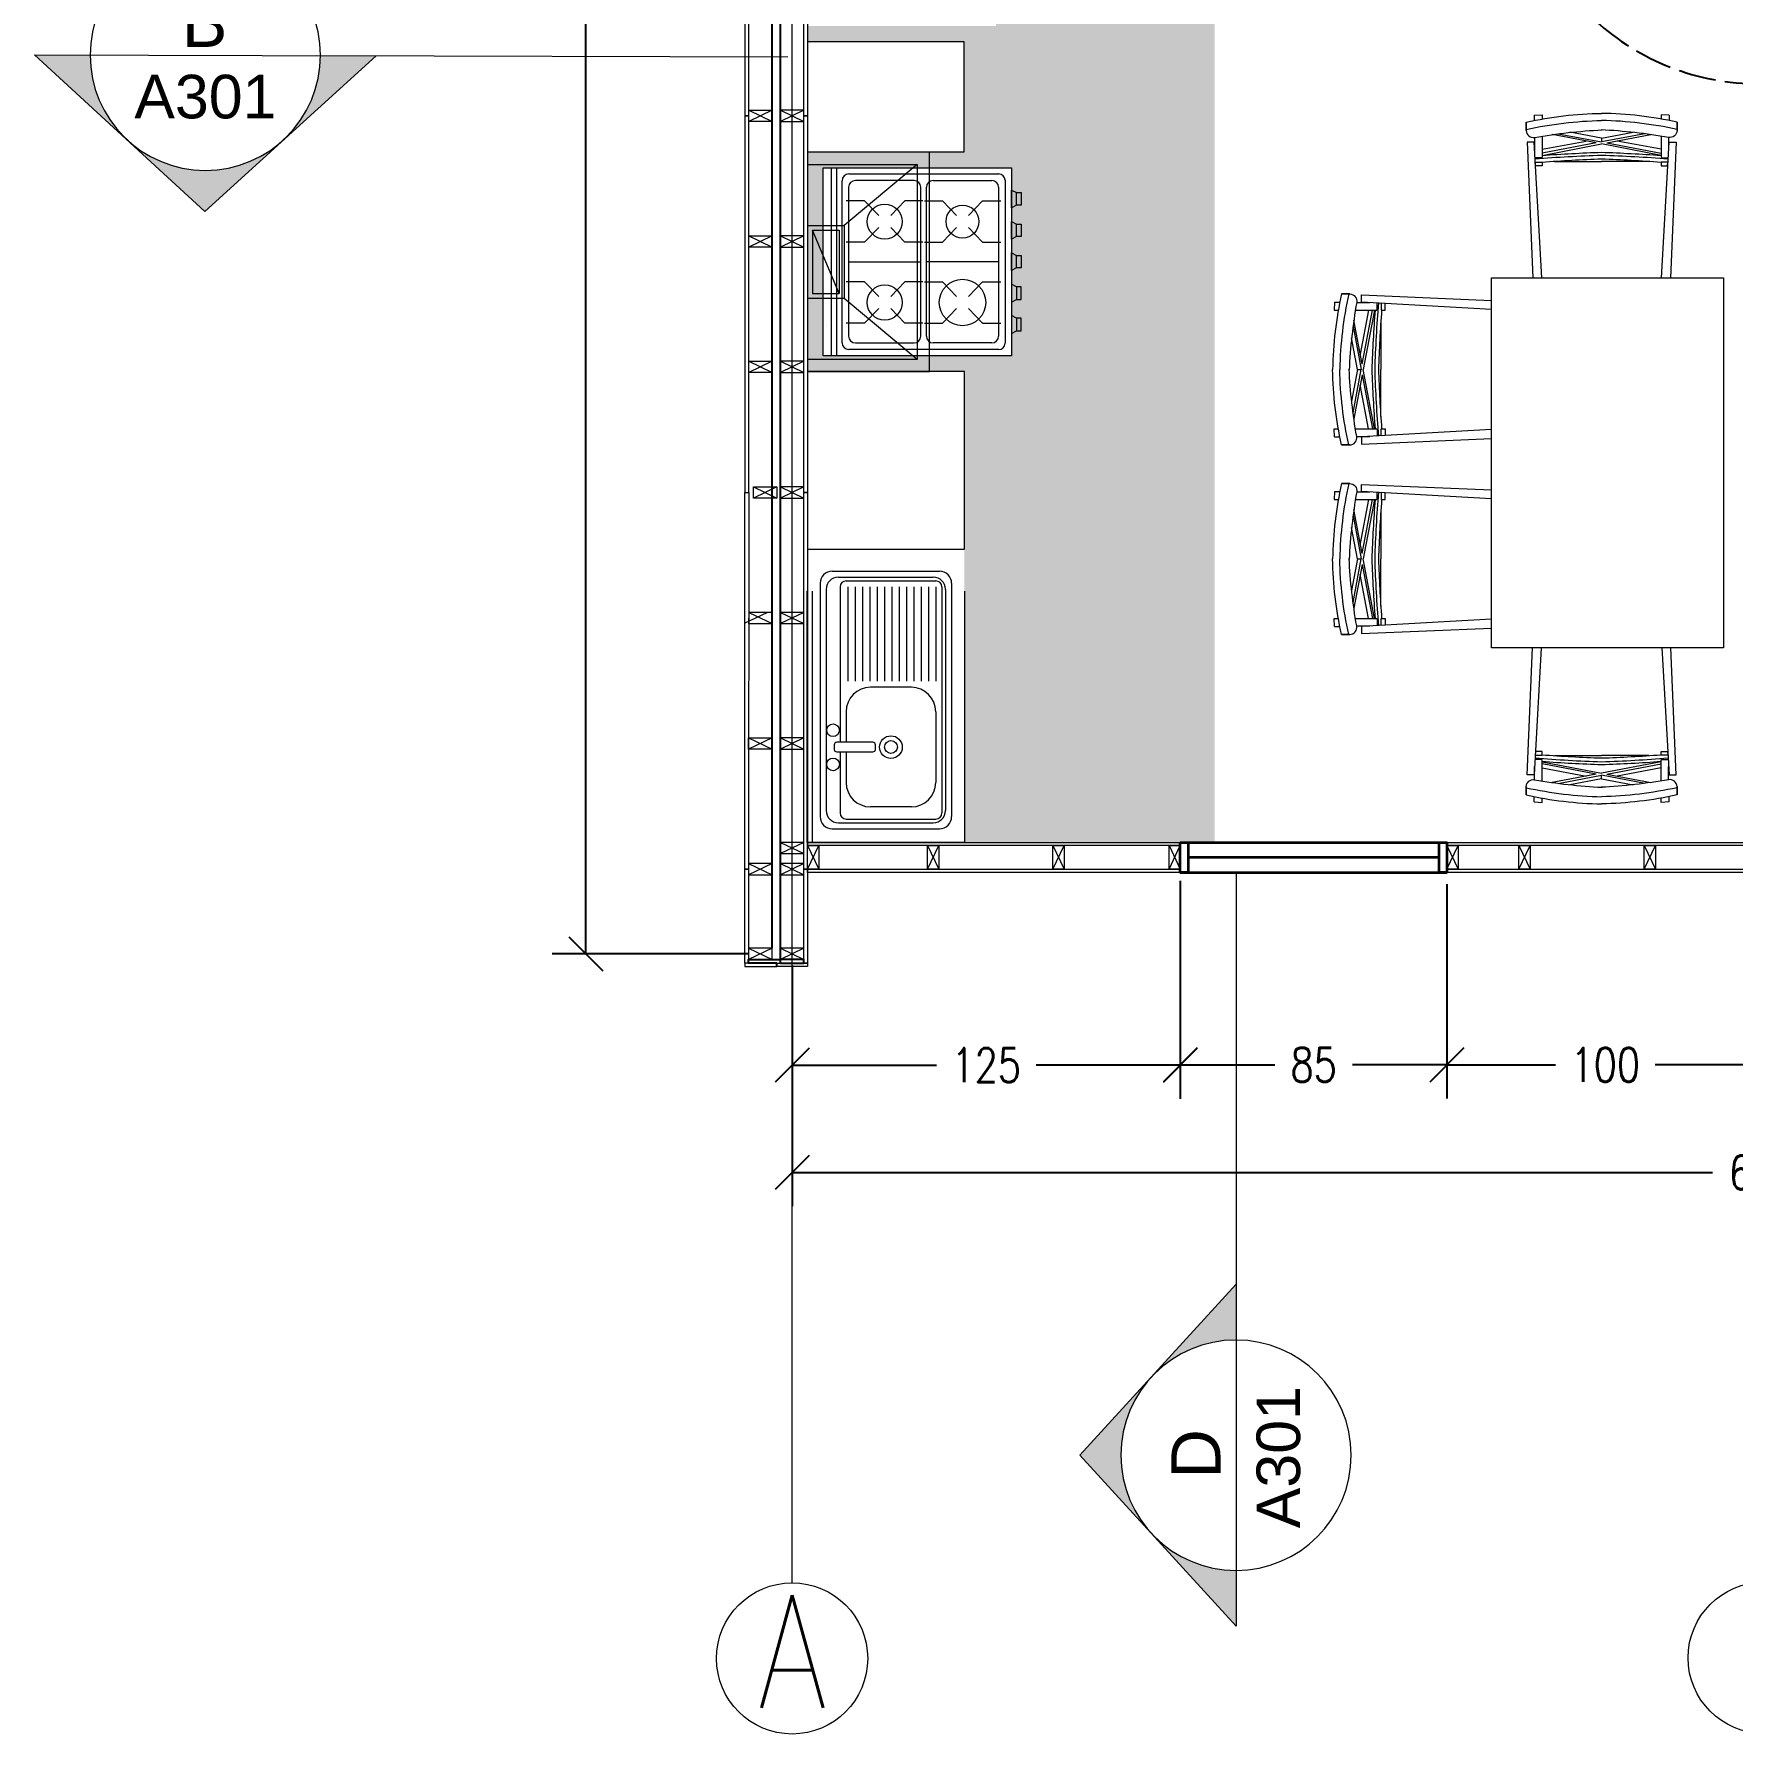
# Model space of a CAD drawing. Header units: millimetres. Extents: x 985 to 3302, y 1117 to 2352.
# Drawn here: x 985 to 1527, y 1120 to 1663 of the extents above; entities that cross this region are included whole.
import ezdxf

# ---------------------------------------------------------------- set-up
doc = ezdxf.new("R2010")
doc.units = ezdxf.units.MM
doc.linetypes.add('0', pattern=[0])
doc.linetypes.add('ACAD_ISO02W100', pattern=[15, 12, -3])
for name, color, linetype, lineweight in [('A-ANNO-DIMS', 3, 'Continuous', 18), ('A-ANNO-SYMB', 3, 'Continuous', 18), ('A-DETL-MCUT', 4, 'Continuous', 25), ('A-DOOR-FULL', 4, 'Continuous', 25), ('A-ELEV-MBE1', 7, 'Continuous', 35), ('A-ELEV-MBE2', 4, 'Continuous', 25), ('A-FLOR-PATT', 8, 'Continuous', 18), ('A-FURN', 8, 'Continuous', 18), ('A-WALL-STUD', 3, 'Continuous', 18)]:
    doc.layers.add(name, color=color, linetype=linetype, lineweight=lineweight)
doc.layers.add('arredi_cucina', color=252, linetype='Continuous')
doc.styles.add('E-ROMANS', font='romans.shx', dxfattribs={"width": 0.8})
doc.styles.get("Standard").update_dxf_attribs({"font": 'Arial.ttf'})
doc.dimstyles.new('QUOTE', dxfattribs={"dimtxt": 0.18, "dimasz": 0.18, "dimexe": 0.18, "dimexo": 0.0625, "dimgap": 0.09, "dimtad": 0, "dimdec": 4, "dimzin": 0, "dimdsep": 46, "dimtxsty": 'E-ROMANS', "dimblk": 'OBLIQUE', "dimblk1": 'OBLIQUE', "dimblk2": 'OBLIQUE', "dimcen": 0.09, "dimadec": 0, "dimazin": 0, "dimtfac": 1, "dimtdec": 4, "dimtofl": 0, "dimtmove": 0, "dimatfit": 3, "dimldrblk": 'OBLIQUE', "dimfxl": 1, "dimtolj": 1, "dimtzin": 0, "dimarcsym": 0})

# ---------------------------------------------------------------- blocks, each defined once
blk = doc.blocks.new('Sezioni')
h = blk.add_hatch(color=256)
h.dxf.hatch_style = 1
h.paths.add_polyline_path([(52520.8, 47455.1), (52264, 47220.9), (52417.6, 47220.9, -0.210523)])
h.paths.add_polyline_path([(52735.1, 47651.7), (52520.8, 47455.1, -0.388338), (52949.4, 47455.1)])
h.paths.add_polyline_path([(52949.4, 47455.1, -0.210523), (53052.6, 47220.9), (53206.2, 47220.9)])
blk.add_lwpolyline([(52264, 47220.9), (53206.2, 47220.9), (52735.1, 47651.7)], close=True)
blk.add_circle((52735.1, 47220.9), 317.5)
blk = doc.blocks.new('_Oblique')
at = {"color": 0, "linetype": 'ByBlock', "lineweight": -2}
blk.add_line((-0.5, -0.5), (0.5, 0.5), dxfattribs=at)
blk = doc.blocks.new('*D135')
at = {"layer": 'A-ANNO-DIMS', "color": 0, "lineweight": -2, "transparency": 16777216}
for p, q in [((1227.35, 1365.57), (1227.35, 1288.77)), ((1847.35, 1363.76), (1847.35, 1288.77)), ((1227.35, 1299.57), (1521.04, 1299.57)), ((1847.35, 1299.57), (1553.65, 1299.57))]:
    blk.add_line(p, q, dxfattribs=at)
at = {"layer": 'A-ANNO-DIMS', "color": 0, "lineweight": -2, "transparency": 16777216, "xscale": 10.8, "yscale": 10.8, "zscale": 10.8, "rotation": 180}
blk.add_blockref('_Oblique', (1227.35, 1299.57), dxfattribs=at)
at = {"layer": 'A-ANNO-DIMS', "color": 0, "lineweight": -2, "transparency": 16777216, "xscale": 10.8, "yscale": 10.8, "zscale": 10.8}
blk.add_blockref('_Oblique', (1847.35, 1299.57), dxfattribs=at)
at = {"layer": 'A-ANNO-DIMS', "color": 0, "transparency": 16777216, "insert": (1537.35, 1299.57), "char_height": 10.8, "attachment_point": 5, "style": 'E-ROMANS'}
blk.add_mtext('\\A1;620', dxfattribs=at)
blk = doc.blocks.new('*D136')
at = {"layer": 'A-ANNO-DIMS', "color": 0, "lineweight": -2, "transparency": 16777216}
for p, q in [((1351.22, 1391.49), (1351.22, 1323.01)), ((1227.35, 1365.57), (1227.35, 1323.01)), ((1227.35, 1333.81), (1273.39, 1333.81)), ((1351.22, 1333.81), (1305.17, 1333.81))]:
    blk.add_line(p, q, dxfattribs=at)
at = {"layer": 'A-ANNO-DIMS', "color": 0, "lineweight": -2, "transparency": 16777216, "xscale": 10.8, "yscale": 10.8, "zscale": 10.8, "rotation": 180}
blk.add_blockref('_Oblique', (1227.35, 1333.81), dxfattribs=at)
at = {"layer": 'A-ANNO-DIMS', "color": 0, "lineweight": -2, "transparency": 16777216, "xscale": 10.8, "yscale": 10.8, "zscale": 10.8}
blk.add_blockref('_Oblique', (1351.22, 1333.81), dxfattribs=at)
at = {"layer": 'A-ANNO-DIMS', "color": 0, "transparency": 16777216, "insert": (1289.28, 1333.81), "char_height": 10.8, "attachment_point": 5, "style": 'E-ROMANS'}
blk.add_mtext('\\A1;125', dxfattribs=at)
blk = doc.blocks.new('*D137')
at = {"layer": 'A-ANNO-DIMS', "color": 0, "lineweight": -2, "transparency": 16777216}
for p, q in [((1351.22, 1392.59), (1351.22, 1323.1)), ((1436.3, 1391.49), (1436.3, 1323.1)), ((1351.22, 1333.9), (1381.36, 1333.9)), ((1436.3, 1333.9), (1406.15, 1333.9))]:
    blk.add_line(p, q, dxfattribs=at)
at = {"layer": 'A-ANNO-DIMS', "color": 0, "lineweight": -2, "transparency": 16777216, "xscale": 10.8, "yscale": 10.8, "zscale": 10.8, "rotation": 180}
blk.add_blockref('_Oblique', (1351.22, 1333.9), dxfattribs=at)
at = {"layer": 'A-ANNO-DIMS', "color": 0, "lineweight": -2, "transparency": 16777216, "xscale": 10.8, "yscale": 10.8, "zscale": 10.8}
blk.add_blockref('_Oblique', (1436.3, 1333.9), dxfattribs=at)
at = {"layer": 'A-ANNO-DIMS', "color": 0, "transparency": 16777216, "insert": (1393.76, 1333.9), "char_height": 10.8, "attachment_point": 5, "style": 'E-ROMANS'}
blk.add_mtext('\\A1;85', dxfattribs=at)
blk = doc.blocks.new('*D138')
at = {"layer": 'A-ANNO-DIMS', "color": 0, "lineweight": -2, "transparency": 16777216}
for p, q in [((1537.35, 1394.39), (1537.35, 1323.1)), ((1436.3, 1391.49), (1436.3, 1323.1)), ((1436.3, 1333.9), (1470.93, 1333.9)), ((1537.35, 1333.9), (1502.71, 1333.9))]:
    blk.add_line(p, q, dxfattribs=at)
at = {"layer": 'A-ANNO-DIMS', "color": 0, "lineweight": -2, "transparency": 16777216, "xscale": 10.8, "yscale": 10.8, "zscale": 10.8, "rotation": 180}
blk.add_blockref('_Oblique', (1436.3, 1333.9), dxfattribs=at)
at = {"layer": 'A-ANNO-DIMS', "color": 0, "lineweight": -2, "transparency": 16777216, "xscale": 10.8, "yscale": 10.8, "zscale": 10.8}
blk.add_blockref('_Oblique', (1537.35, 1333.9), dxfattribs=at)
at = {"layer": 'A-ANNO-DIMS', "color": 0, "transparency": 16777216, "insert": (1486.82, 1333.9), "char_height": 10.8, "attachment_point": 5, "style": 'E-ROMANS'}
blk.add_mtext('\\A1;100', dxfattribs=at)
blk = doc.blocks.new('*D144')
at = {"layer": 'A-ANNO-DIMS', "color": 0, "lineweight": -2, "transparency": 16777216}
for p, q in [((1213.51, 2115.24), (1150.75, 2115.24)), ((1161.55, 2115.24), (1161.55, 1758.79)), ((1161.55, 1369.32), (1161.55, 1725.77)), ((1213.48, 1369.32), (1150.75, 1369.32))]:
    blk.add_line(p, q, dxfattribs=at)
at = {"layer": 'A-ANNO-DIMS', "color": 0, "lineweight": -2, "transparency": 16777216, "xscale": 10.8, "yscale": 10.8, "zscale": 10.8}
for p, rotation in [((1161.55, 2115.24), 90), ((1161.55, 1369.32), 270)]:
    blk.add_blockref('_Oblique', p, dxfattribs=dict(at, rotation=rotation))
at = {"layer": 'A-ANNO-DIMS', "color": 0, "transparency": 16777216, "insert": (1161.55, 1742.28), "char_height": 10.8, "attachment_point": 5, "rotation": 90, "style": 'E-ROMANS'}
blk.add_mtext('\\A1;745', dxfattribs=at)

msp = doc.modelspace()

# ---------------------------------------------------------------- hatches: boundary and pattern name
at = {"layer": 'A-FLOR-PATT'}
h = msp.add_hatch(dxfattribs=at)
h.set_pattern_fill('DOTS', color=0, scale=2.001937, style=0)
h.set_pattern_definition([(0, (-44566.756, -932.0645), (1.58903716, 3.17807433), [0, -3.17807433])])
h.paths.add_polyline_path([(1362.1263, 1786.01835), (1232.30098, 1786.01823), (1232.30105, 1735.97005), (1292.41281, 1735.97005), (1292.41281, 1730.26262), (1232.30099, 1730.26261), (1232.30099, 1484.92804), (1282.3494, 1484.92735), (1282.3494, 1404.85058), (1362.1263, 1404.85058)])
h.paths.add_polyline_path([(1237.30583, 1560.00066), (1297.36393, 1560.00066), (1297.36393, 1620.05876), (1237.30583, 1620.05876)], flags=16)
h.paths.add_polyline_path([(1282.29398, 1660.19469), (1232.30099, 1660.19469), (1232.30099, 1625.06468), (1282.29398, 1625.06468)], flags=16)
h.paths.add_polyline_path([(1292.35909, 1725.25763), (1232.301, 1725.25763), (1232.301, 1665.19953), (1292.35909, 1665.19953)], flags=16)
h.paths.add_polyline_path([(1282.34829, 1554.99582), (1232.30104, 1554.99582), (1232.30104, 1484.92804), (1282.34829, 1484.92804)], flags=16)

# ---------------------------------------------------------------- linework, layer by layer
at = {"layer": 'A-ANNO-SYMB'}
for p, q in [((1227.34612, 1168.67105), (1227.34612, 2303.21155)), ((1075.52384, 1655.84393), (1225.96462, 1655.41395)), ((1369.00037, 1395.24085), (1369.00037, 1244.79946))]:
    msp.add_line(p, q, dxfattribs=at)
at = {"layer": 'A-ANNO-SYMB', "color": 7}
for points in [[(1232.30101, 1671.60877), (1232.30099, 1636.57428), (1231.09983, 1636.57428), (1231.09988, 1759.19305)], [(1232.30119, 1396.34235), (1232.30119, 1396.34189), (1231.09962, 1396.34189), (1231.09983, 1516.45808), (1232.30099, 1516.45808), (1232.30118, 1403.84961)], [(1222.49152, 1366.31325), (1212.27941, 1366.31336), (1212.2794, 1365.2123), (1222.4915, 1365.21218)], [(1222.4915, 1366.31325), (1232.30098, 1366.31325), (1232.30098, 1365.21218), (1222.4915, 1365.21218)]]:
    msp.add_lwpolyline(points, dxfattribs=at)
for points in [[(1213.4882, 1636.57543), (1213.49162, 1756.69162), (1212.29046, 1756.69166), (1212.28704, 1636.57546)], [(1213.48471, 1516.45923), (1213.4882, 1636.57543), (1212.28704, 1636.57546), (1212.28355, 1516.45927)], [(1231.09983, 1516.45808), (1231.09983, 1636.57428), (1232.30099, 1636.57428), (1232.30099, 1516.45808)], [(1212.28007, 1396.34307), (1212.28376, 1516.45927), (1213.48492, 1516.45923), (1213.48164, 1396.34304)], [(1232.30053, 1404.85058), (1351.21604, 1404.85058), (1351.21604, 1403.84961), (1232.30053, 1403.84961)], [(1436.29834, 1404.85012), (1533.59199, 1404.85058), (1533.59199, 1403.84961), (1436.29834, 1403.84915)], [(1212.27941, 1366.31336), (1212.28007, 1396.34203), (1213.48164, 1396.34203), (1213.48056, 1366.31335)], [(1231.09984, 1366.31322), (1231.09962, 1396.34189), (1232.30119, 1396.34192), (1232.30098, 1366.31325)], [(1351.21644, 1396.34192), (1351.21644, 1395.24085), (1232.30093, 1395.24085), (1232.30093, 1396.34192)], [(1542.10022, 1396.34192), (1542.10022, 1395.24085), (1436.29834, 1395.24085), (1436.29834, 1396.34192)]]:
    msp.add_lwpolyline(points, close=True, dxfattribs=at)
at = {"layer": 'A-ANNO-SYMB'}
for centre in [(1227.34612, 1144.55682), (1537.34562, 1144.74112)]:
    msp.add_circle(centre, 24.11422, dxfattribs=at)
at = {"layer": 'A-DETL-MCUT'}
for p, q in [((1232.29988, 1404.85058), (1232.30099, 1484.92804)), ((1222.4915, 1367.51499), (1223.59258, 1367.51438)), ((1222.4915, 1365.21218), (1222.4915, 1366.31325))]:
    msp.add_line(p, q, dxfattribs=at)
for points in [[(1222.49151, 1366.31371), (1213.48049, 1366.31428), (1213.4806, 1367.51525), (1222.49154, 1367.51499)], [(1223.59257, 1366.31325), (1231.09983, 1366.31322), (1231.09975, 1367.51438), (1223.59258, 1367.51438)]]:
    msp.add_lwpolyline(points, dxfattribs=at)
at = {"layer": 'A-DOOR-FULL', "linetype": 'ACAD_ISO02W100'}
msp.add_arc((1535.83866, 1724.39141), 77.60452, 184.404655, 268.7103601, dxfattribs=at)
at = {"layer": 'A-ELEV-MBE1', "color": 0}
for p, q in [((1351.21604, 1404.85058), (1436.29834, 1404.85058)), ((1351.21644, 1395.24085), (1436.29834, 1395.24085))]:
    msp.add_line(p, q, dxfattribs=at)
at = {"layer": 'A-ELEV-MBE1', "color": 0, "linetype": 'Continuous'}
msp.add_line((1353.71866, 1400.09552), (1433.74513, 1400.09542), dxfattribs=at)
at = {"layer": 'A-ELEV-MBE1', "color": 0}
for points in [[(1351.21604, 1404.85058), (1353.71846, 1404.85058), (1353.71886, 1395.24085), (1351.21644, 1395.24085)], [(1433.79552, 1404.85058), (1436.29794, 1404.85058), (1436.29834, 1395.24085), (1433.79592, 1395.24085)]]:
    msp.add_lwpolyline(points, close=True, dxfattribs=at)
at = {"layer": 'A-ELEV-MBE2'}
for p, q in [((1220.98841, 1371.1188), (1221.00959, 2113.43772)), ((1223.59257, 1366.31325), (1223.59257, 1758.49213))]:
    msp.add_line(p, q, dxfattribs=at)
at = {"layer": 'A-FURN'}
for p, q in [((1461.55353, 1634.52416), (1461.55353, 1631.91008)), ((1464.10944, 1636.77937), (1466.66991, 1636.93428)), ((1464.10944, 1636.77937), (1464.10944, 1635.07885)), ((1466.66991, 1636.93428), (1466.66991, 1635.57318)), ((1507.15447, 1636.77937), (1504.594, 1636.93428)), ((1504.594, 1636.93428), (1504.594, 1635.57318)), ((1507.15447, 1636.77937), (1507.15447, 1635.07885)), ((1509.71038, 1634.52416), (1509.71038, 1631.91008)), ((1464.25979, 1629.69936), (1464.25979, 1625.54421)), ((1466.66991, 1630.1077), (1466.66991, 1623.26893)), ((1466.66991, 1625.93611), (1480.71136, 1628.55718)), ((1483.92217, 1627.94142), (1466.66991, 1624.68055)), ((1466.66991, 1623.97703), (1485.63196, 1627.61352)), ((1483.92217, 1627.94142), (1469.89734, 1630.63106)), ((1471.78333, 1630.88213), (1485.63196, 1628.26459)), ((1485.63196, 1629.47569), (1475.54954, 1631.35774)), ((1485.63196, 1629.47569), (1495.71437, 1631.35774)), ((1499.48059, 1630.88213), (1485.63196, 1628.26459)), ((1485.63196, 1629.47569), (1485.63196, 1628.26459)), ((1504.594, 1623.97703), (1485.63196, 1627.61352)), ((1487.34175, 1627.94142), (1501.36658, 1630.63106)), ((1487.34175, 1627.94142), (1504.594, 1624.68055)), ((1504.594, 1625.93611), (1490.55256, 1628.55718)), ((1504.594, 1630.1077), (1504.594, 1623.26893)), ((1507.00412, 1629.69936), (1507.00412, 1625.54421)), ((1466.66991, 1623.22529), (1464.39166, 1623.21852)), ((1464.46825, 1621.86761), (1466.66991, 1621.86761)), ((1464.56049, 1620.66483), (1464.46825, 1621.86761)), ((1466.66991, 1621.74106), (1466.66991, 1620.66483)), ((1470.58351, 1622.01796), (1485.63196, 1622.01796)), ((1500.6804, 1622.01796), (1485.63196, 1622.01796)), ((1504.594, 1623.22529), (1506.87226, 1623.21852)), ((1506.79566, 1621.86761), (1504.594, 1621.86761)), ((1504.594, 1621.74106), (1504.594, 1620.66483)), ((1506.70343, 1620.66483), (1506.79566, 1621.86761)), ((1237.30583, 1560.05876), (1237.30583, 1620.05876)), ((1237.30583, 1620.05876), (1297.30583, 1620.05876)), ((1239.92061, 1560.05876), (1239.92061, 1620.05876)), ((1241.60391, 1560.05876), (1241.60391, 1620.05876)), ((1245.4725, 1618.05876), (1293.30583, 1618.05876)), ((1266.25212, 1615.97284), (1247.55734, 1615.97284)), ((1272.35954, 1615.97284), (1291.05431, 1615.97284)), ((1295.30583, 1616.05876), (1295.30583, 1564.05876)), ((1297.30583, 1620.05876), (1297.30583, 1560.05876)), ((1466.66991, 1620.66483), (1464.56049, 1620.66483)), ((1504.594, 1620.66483), (1506.70343, 1620.66483)), ((1243.30583, 1564.22543), (1243.30583, 1615.8921)), ((1245.39068, 1613.80618), (1245.39068, 1566.32359)), ((1268.41878, 1566.32359), (1268.41878, 1613.80618)), ((1270.19288, 1566.32359), (1270.19288, 1613.80618)), ((1293.22098, 1613.80618), (1293.22098, 1566.32359)), ((1297.30583, 1612.92239), (1298.95293, 1612.09103)), ((1297.30583, 1607.25968), (1297.30583, 1612.92239)), ((1298.95293, 1608.09103), (1298.95293, 1612.09103)), ((1298.95293, 1612.09103), (1300.41182, 1612.09103)), ((1300.41182, 1612.09103), (1300.41182, 1608.09103)), ((1250.47706, 1609.45667), (1244.64609, 1609.45667)), ((1255.01366, 1604.80555), (1250.47706, 1609.45667)), ((1263.3324, 1609.45667), (1258.79579, 1604.80555)), ((1269.01445, 1609.45667), (1263.3324, 1609.45667)), ((1269.59721, 1609.45667), (1275.27926, 1609.45667)), ((1275.27926, 1609.45667), (1279.81586, 1604.80555)), ((1283.59799, 1604.80555), (1288.1346, 1609.45667)), ((1288.1346, 1609.45667), (1293.96557, 1609.45667)), ((1298.95293, 1608.09103), (1297.30583, 1607.25968)), ((1300.41182, 1608.09103), (1298.95293, 1608.09103)), ((1255.01366, 1600.92795), (1250.47706, 1596.27683)), ((1263.3324, 1596.27683), (1258.79579, 1600.92795)), ((1275.27926, 1596.27683), (1279.81586, 1600.92795)), ((1283.59799, 1600.92795), (1288.1346, 1596.27683)), ((1297.30583, 1602.90625), (1298.95293, 1602.0749)), ((1297.30583, 1597.24354), (1297.30583, 1602.90625)), ((1298.95293, 1598.0749), (1298.95293, 1602.0749)), ((1298.95293, 1602.0749), (1300.41182, 1602.0749)), ((1300.41182, 1602.0749), (1300.41182, 1598.0749)), ((1250.47706, 1596.27683), (1244.64609, 1596.27683)), ((1269.01445, 1596.27683), (1263.3324, 1596.27683)), ((1269.59721, 1596.27683), (1275.27926, 1596.27683)), ((1288.1346, 1596.27683), (1293.96557, 1596.27683)), ((1298.95293, 1598.0749), (1297.30583, 1597.24354)), ((1300.41182, 1598.0749), (1298.95293, 1598.0749)), ((1245.39068, 1590.06488), (1268.41878, 1590.06488)), ((1293.22098, 1590.06488), (1270.19288, 1590.06488)), ((1297.30583, 1592.89012), (1298.95293, 1592.05876)), ((1297.30583, 1587.22741), (1297.30583, 1592.89012)), ((1298.95293, 1588.05876), (1298.95293, 1592.05876)), ((1298.95293, 1592.05876), (1300.41182, 1592.05876)), ((1300.41182, 1592.05876), (1300.41182, 1588.05876)), ((1250.47706, 1583.64337), (1244.64609, 1583.64337)), ((1255.01366, 1578.99225), (1250.47706, 1583.64337)), ((1263.3324, 1583.64337), (1258.79579, 1578.99225)), ((1269.01445, 1583.64337), (1263.3324, 1583.64337)), ((1269.59721, 1583.64337), (1275.27926, 1583.64337)), ((1275.27926, 1583.64337), (1279.81586, 1578.99225)), ((1283.59799, 1578.99225), (1288.1346, 1583.64337)), ((1288.1346, 1583.64337), (1293.96557, 1583.64337)), ((1298.95293, 1588.05876), (1297.30583, 1587.22741)), ((1300.41182, 1588.05876), (1298.95293, 1588.05876)), ((1450.51138, 1466.88564), (1450.51138, 1584.88564)), ((1450.51138, 1584.88564), (1524.51138, 1584.88564)), ((1524.51138, 1584.88564), (1524.51138, 1466.88564)), ((1298.95293, 1582.04263), (1297.30583, 1582.87398)), ((1297.30583, 1582.87398), (1297.30583, 1577.21127)), ((1297.30583, 1577.21127), (1298.95293, 1578.04263)), ((1300.41182, 1582.04263), (1298.95293, 1582.04263)), ((1298.95293, 1582.04263), (1298.95293, 1578.04263)), ((1298.95293, 1578.04263), (1300.41182, 1578.04263)), ((1300.41182, 1578.04263), (1300.41182, 1582.04263)), ((1402.67615, 1579.76791), (1405.29023, 1579.76791)), ((1255.01366, 1575.11465), (1250.47706, 1570.46353)), ((1263.3324, 1570.46353), (1258.79579, 1575.11465)), ((1275.27926, 1570.46353), (1279.81586, 1575.11465)), ((1283.59799, 1575.11465), (1288.1346, 1570.46353)), ((1298.95293, 1572.02649), (1297.30583, 1572.85785)), ((1297.30583, 1572.85785), (1297.30583, 1567.19513)), ((1400.42094, 1577.21199), (1400.26603, 1574.65153)), ((1400.26603, 1574.65153), (1401.62713, 1574.65153)), ((1400.42094, 1577.21199), (1402.12146, 1577.21199)), ((1407.09261, 1574.65153), (1413.93138, 1574.65153)), ((1407.50095, 1577.06165), (1411.6561, 1577.06165)), ((1411.2642, 1574.65153), (1408.64313, 1560.61008)), ((1409.25889, 1557.39927), (1412.51976, 1574.65153)), ((1413.22328, 1574.65153), (1409.58679, 1555.68948)), ((1413.97502, 1574.65153), (1413.98179, 1576.92978)), ((1416.53549, 1576.76095), (1415.3327, 1576.85319)), ((1415.3327, 1576.85319), (1415.3327, 1574.65153)), ((1415.45925, 1574.65153), (1416.53549, 1574.65153)), ((1416.53549, 1574.65153), (1416.53549, 1576.76095)), ((1250.47706, 1570.46353), (1244.64609, 1570.46353)), ((1269.01445, 1570.46353), (1263.3324, 1570.46353)), ((1269.59721, 1570.46353), (1275.27926, 1570.46353)), ((1288.1346, 1570.46353), (1293.96557, 1570.46353)), ((1297.30583, 1567.19513), (1298.95293, 1568.02649)), ((1300.41182, 1572.02649), (1298.95293, 1572.02649)), ((1298.95293, 1572.02649), (1298.95293, 1568.02649)), ((1298.95293, 1568.02649), (1300.41182, 1568.02649)), ((1300.41182, 1568.02649), (1300.41182, 1572.02649)), ((1406.31818, 1569.53811), (1408.93572, 1555.68948)), ((1409.25889, 1557.39927), (1406.56925, 1571.4241)), ((1415.18236, 1570.73793), (1415.18236, 1555.68948)), ((1293.30583, 1562.05876), (1245.4725, 1562.05876)), ((1247.55734, 1564.15692), (1266.25212, 1564.15692)), ((1291.05431, 1564.15692), (1272.35954, 1564.15692)), ((1407.72462, 1555.68948), (1405.84257, 1565.7719)), ((1297.30583, 1560.05876), (1237.30583, 1560.05876)), ((1407.72462, 1555.68948), (1405.84257, 1545.60707)), ((1406.31818, 1541.84085), (1408.93572, 1555.68948)), ((1409.25889, 1553.97969), (1406.56925, 1539.95486)), ((1407.72462, 1555.68948), (1408.93572, 1555.68948)), ((1409.25889, 1553.97969), (1412.51976, 1536.72744)), ((1413.22328, 1536.72744), (1409.58679, 1555.68948)), ((1415.18236, 1540.64104), (1415.18236, 1555.68948)), ((1411.2642, 1536.72744), (1408.64313, 1550.76888)), ((1400.26603, 1536.72744), (1401.62713, 1536.72744)), ((1400.42094, 1534.16697), (1400.26603, 1536.72744)), ((1407.09261, 1536.72744), (1413.93138, 1536.72744)), ((1413.97502, 1536.72744), (1413.98179, 1534.44918)), ((1415.3327, 1534.52578), (1415.3327, 1536.72744)), ((1416.53549, 1534.61801), (1415.3327, 1534.52578)), ((1415.45925, 1536.72744), (1416.53549, 1536.72744)), ((1416.53549, 1536.72744), (1416.53549, 1534.61801)), ((1400.42094, 1534.16697), (1402.12146, 1534.16697)), ((1402.67615, 1531.61106), (1405.29023, 1531.61106)), ((1407.50095, 1534.31732), (1411.6561, 1534.31732)), ((1402.67615, 1519.31836), (1405.29023, 1519.31836)), ((1400.42094, 1516.76244), (1400.26603, 1514.20197)), ((1400.26603, 1514.20197), (1401.62713, 1514.20197)), ((1400.42094, 1516.76244), (1402.12146, 1516.76244)), ((1407.09261, 1514.20197), (1413.93138, 1514.20197)), ((1407.50095, 1516.6121), (1411.6561, 1516.6121)), ((1411.2642, 1514.20197), (1408.64313, 1500.16053)), ((1409.25889, 1496.94972), (1412.51976, 1514.20197)), ((1413.22328, 1514.20197), (1409.58679, 1495.23993)), ((1413.97502, 1514.20197), (1413.98179, 1516.48023)), ((1416.53549, 1516.3114), (1415.3327, 1516.40364)), ((1415.3327, 1516.40364), (1415.3327, 1514.20197)), ((1415.45925, 1514.20197), (1416.53549, 1514.20197)), ((1416.53549, 1514.20197), (1416.53549, 1516.3114)), ((1406.31818, 1509.08856), (1408.93572, 1495.23993)), ((1409.25889, 1496.94972), (1406.56925, 1510.97455)), ((1415.18236, 1510.28838), (1415.18236, 1495.23993)), ((1407.72462, 1495.23993), (1405.84257, 1505.32234)), ((1240.16672, 1491.37545), (1274.34325, 1491.37545)), ((1407.72462, 1495.23993), (1405.84257, 1485.15752)), ((1406.31818, 1481.3913), (1408.93572, 1495.23993)), ((1409.25889, 1493.53014), (1406.56925, 1479.50531)), ((1407.72462, 1495.23993), (1408.93572, 1495.23993)), ((1409.25889, 1493.53014), (1412.51976, 1476.27789)), ((1413.22328, 1476.27789), (1409.58679, 1495.23993)), ((1415.18236, 1480.19148), (1415.18236, 1495.23993)), ((1236.27417, 1487.48291), (1236.27417, 1413.05747)), ((1242.11299, 1489.42918), (1272.39698, 1489.42918)), ((1242.64379, 1486.31515), (1242.64379, 1436.76306)), ((1244.59006, 1488.26142), (1273.17549, 1488.26142)), ((1245.14917, 1486.31515), (1245.14917, 1456.26471)), ((1247.4847, 1486.31515), (1247.4847, 1456.26471)), ((1249.82023, 1486.31515), (1249.82023, 1456.26471)), ((1252.15575, 1486.31515), (1252.15575, 1456.26471)), ((1254.49128, 1486.31515), (1254.49128, 1456.26471)), ((1256.82681, 1486.31515), (1256.82681, 1456.26471)), ((1259.16233, 1486.31515), (1259.16233, 1456.26471)), ((1261.49786, 1486.31515), (1261.49786, 1456.26471)), ((1263.83339, 1486.31515), (1263.83339, 1456.26471)), ((1266.16891, 1486.31515), (1266.16891, 1456.26471)), ((1268.50444, 1486.31515), (1268.50444, 1456.26471)), ((1270.83997, 1486.31515), (1270.83997, 1456.26471)), ((1273.17549, 1486.31515), (1273.17549, 1456.26471)), ((1275.12176, 1486.31515), (1275.12176, 1414.22523)), ((1278.2358, 1487.48291), (1278.2358, 1413.05747)), ((1411.2642, 1476.27789), (1408.64313, 1490.31933)), ((1233.80133, 1404.85057), (1233.80234, 1484.92802)), ((1238.22045, 1485.53664), (1238.22045, 1415.00374)), ((1276.28953, 1485.53664), (1276.28953, 1415.00374)), ((1282.3494, 1484.92804), (1282.34829, 1404.85058)), ((1400.26603, 1476.27789), (1401.62713, 1476.27789)), ((1400.42094, 1473.71742), (1400.26603, 1476.27789)), ((1407.09261, 1476.27789), (1413.93138, 1476.27789)), ((1413.97502, 1476.27789), (1413.98179, 1473.99963)), ((1415.3327, 1474.07623), (1415.3327, 1476.27789)), ((1415.45925, 1476.27789), (1416.53549, 1476.27789)), ((1416.53549, 1476.27789), (1416.53549, 1474.16846)), ((1400.42094, 1473.71742), (1402.12146, 1473.71742)), ((1402.67615, 1471.1615), (1405.29023, 1471.1615)), ((1407.50095, 1473.86776), (1411.6561, 1473.86776)), ((1416.53549, 1474.16846), (1415.3327, 1474.07623)), ((1524.51138, 1466.88564), (1450.51138, 1466.88564)), ((1265.3904, 1454.31843), (1252.37515, 1454.31843)), ((1244.59006, 1446.53334), (1244.59006, 1436.76306)), ((1273.17549, 1446.53334), (1273.17549, 1423.95659)), ((1240.78535, 1435.98455), (1240.78535, 1434.50539)), ((1253.14756, 1436.76306), (1241.56386, 1436.76306)), ((1241.56386, 1433.72688), (1253.14756, 1433.72688)), ((1242.64379, 1433.72688), (1242.64379, 1414.22523)), ((1244.59006, 1433.72688), (1244.59006, 1423.95659)), ((1253.92607, 1434.50539), (1253.92607, 1435.98455)), ((1464.56049, 1433.87762), (1464.46825, 1432.67484)), ((1464.46825, 1432.67484), (1466.66991, 1432.67484)), ((1466.66991, 1433.87762), (1464.56049, 1433.87762)), ((1466.66991, 1432.80138), (1466.66991, 1433.87762)), ((1470.58351, 1432.52449), (1485.63196, 1432.52449)), ((1500.6804, 1432.52449), (1485.63196, 1432.52449)), ((1504.594, 1432.80138), (1504.594, 1433.87762)), ((1504.594, 1433.87762), (1506.70343, 1433.87762)), ((1506.79566, 1432.67484), (1504.594, 1432.67484)), ((1506.70343, 1433.87762), (1506.79566, 1432.67484)), ((1464.25979, 1424.84308), (1464.25979, 1428.99824)), ((1466.66991, 1431.31715), (1464.39166, 1431.32392)), ((1466.66991, 1424.43474), (1466.66991, 1431.27352)), ((1466.66991, 1430.56541), (1485.63196, 1426.92892)), ((1483.92217, 1426.60102), (1466.66991, 1429.86189)), ((1466.66991, 1428.60633), (1480.71136, 1425.98526)), ((1483.92217, 1426.60102), (1469.89734, 1423.91138)), ((1471.78333, 1423.66031), (1485.63196, 1426.27785)), ((1504.594, 1430.56541), (1485.63196, 1426.92892)), ((1485.63196, 1425.06675), (1485.63196, 1426.27785)), ((1499.48059, 1423.66031), (1485.63196, 1426.27785)), ((1487.34175, 1426.60102), (1504.594, 1429.86189)), ((1487.34175, 1426.60102), (1501.36658, 1423.91138)), ((1504.594, 1428.60633), (1490.55256, 1425.98526)), ((1504.594, 1431.31715), (1506.87226, 1431.32392)), ((1504.594, 1424.43474), (1504.594, 1431.27352)), ((1507.00412, 1424.84308), (1507.00412, 1428.99824)), ((1461.55353, 1420.01829), (1461.55353, 1422.63236)), ((1485.63196, 1425.06675), (1475.54954, 1423.1847)), ((1485.63196, 1425.06675), (1495.71437, 1423.1847)), ((1509.71038, 1420.01829), (1509.71038, 1422.63236)), ((1265.3904, 1416.1715), (1252.37515, 1416.1715)), ((1464.10944, 1417.76307), (1464.10944, 1419.46359)), ((1464.10944, 1417.76307), (1466.66991, 1417.60816)), ((1466.66991, 1417.60816), (1466.66991, 1418.96926)), ((1504.594, 1417.60816), (1504.594, 1418.96926)), ((1507.15447, 1417.76307), (1504.594, 1417.60816)), ((1507.15447, 1417.76307), (1507.15447, 1419.46359)), ((1242.11299, 1411.11119), (1272.39698, 1411.11119)), ((1244.59006, 1412.27896), (1273.17549, 1412.27896)), ((1282.34829, 1404.85058), (1232.29988, 1404.85058)), ((1240.16672, 1409.16492), (1274.34325, 1409.16492))]:
    msp.add_line(p, q, dxfattribs=at)
at = {"layer": 'A-FURN', "linetype": '0'}
for p, q in [((1232.30104, 1624.99582), (1232.30104, 1554.99582)), ((1271.19014, 1554.99582), (1271.19014, 1625.06468)), ((1232.30104, 1621.10768), (1267.30104, 1621.10768)), ((1267.30104, 1621.10768), (1243.96835, 1601.66313)), ((1267.30104, 1621.10768), (1267.30104, 1558.88493)), ((1232.30104, 1601.66313), (1243.96835, 1601.66313)), ((1242.41194, 1579.88493), (1233.85649, 1600.10768)), ((1233.85649, 1600.10768), (1233.85649, 1579.88493)), ((1233.85649, 1600.10768), (1242.41194, 1600.10768)), ((1242.41194, 1600.10768), (1242.41194, 1579.88493)), ((1243.96835, 1601.66313), (1243.96835, 1578.32948)), ((1243.96835, 1578.32948), (1232.30104, 1578.32948)), ((1233.85649, 1579.88493), (1242.41194, 1579.88493)), ((1267.30104, 1558.88493), (1243.96835, 1578.32948)), ((1267.30104, 1558.88493), (1232.30104, 1558.88493)), ((1232.30104, 1554.99582), (1271.19014, 1554.99582))]:
    msp.add_line(p, q, dxfattribs=at)
at = {"layer": 'A-FURN', "color": 0}
msp.add_lwpolyline([(1232.30099, 1660.19469), (1232.30099, 1625.06468), (1282.29398, 1625.06468), (1282.29398, 1660.19469)], close=True, dxfattribs=at)
at = {"layer": 'A-FURN'}
for points in [[(1282.29398, 1660.19469), (1232.30099, 1660.19469), (1232.30099, 1625.06468), (1282.29398, 1625.06468)], [(1232.30102, 1498.34829), (1282.3494, 1498.34759), (1282.34829, 1554.99582), (1232.30099, 1554.99582)]]:
    msp.add_lwpolyline(points, close=True, dxfattribs=at)
for points in [[(1461.55353, 1631.91008), (1461.55353, 1634.52416, -0.05352745), (1485.63196, 1637.38532, -0.082687327)], [(1461.55353, 1632.26438, -0.04766067), (1485.63196, 1635.12555)], [(1509.71038, 1631.91008), (1509.71038, 1634.52416, 0.05352745), (1485.63196, 1637.38532, 0.082687327)], [(1509.71038, 1632.26438, 0.04766067), (1485.63196, 1635.12555)], [(1461.55353, 1631.91008, 0.44802961), (1464.25979, 1629.69936, -0.031748852), (1485.7823, 1632.10948, 0.035024877)], [(1509.71038, 1631.91008, -0.44802961), (1507.00412, 1629.69936, 0.031748852), (1485.48161, 1632.10948, -0.035024877)], [(1405.29023, 1579.76791), (1402.67615, 1579.76791, 0.05352745), (1399.81499, 1555.68948, 0.082687327)], [(1404.93593, 1579.76791, 0.04766067), (1402.07476, 1555.68948)], [(1405.29023, 1579.76791, -0.44802961), (1407.50095, 1577.06165, 0.031748852), (1405.09083, 1555.53913, -0.035024877)], [(1405.29023, 1531.61106), (1402.67615, 1531.61106, -0.05352745), (1399.81499, 1555.68948, -0.082687327)], [(1404.93593, 1531.61106, -0.04766067), (1402.07476, 1555.68948)], [(1405.29023, 1531.61106, 0.44802961), (1407.50095, 1534.31732, -0.031748852), (1405.09083, 1555.83983, 0.035024877)], [(1405.29023, 1519.31836), (1402.67615, 1519.31836, 0.05352745), (1399.81499, 1495.23993, 0.082687327)], [(1404.93593, 1519.31836, 0.04766067), (1402.07476, 1495.23993)], [(1405.29023, 1519.31836, -0.44802961), (1407.50095, 1516.6121, 0.031748852), (1405.09083, 1495.08958, -0.035024877)], [(1405.29023, 1471.1615), (1402.67615, 1471.1615, -0.05352745), (1399.81499, 1495.23993, -0.082687327)], [(1404.93593, 1471.1615, -0.04766067), (1402.07476, 1495.23993)], [(1405.29023, 1471.1615, 0.44802961), (1407.50095, 1473.86776, -0.031748852), (1405.09083, 1495.39028, 0.035024877)], [(1461.55353, 1422.63236, -0.44802961), (1464.25979, 1424.84308, 0.031748852), (1485.7823, 1422.43296, -0.035024877)], [(1461.55353, 1422.63236), (1461.55353, 1420.01829, 0.05352745), (1485.63196, 1417.15712, 0.082687327)], [(1461.55353, 1422.27806, 0.04766067), (1485.63196, 1419.41689)], [(1509.71038, 1422.63236, 0.44802961), (1507.00412, 1424.84308, -0.031748852), (1485.48161, 1422.43296, 0.035024877)], [(1509.71038, 1422.63236), (1509.71038, 1420.01829, -0.05352745), (1485.63196, 1417.15712, -0.082687327)], [(1509.71038, 1422.27806, -0.04766067), (1485.63196, 1419.41689)]]:
    msp.add_lwpolyline(points, format="xyb", dxfattribs=at)
for points in [[(1466.5651, 1584.88564), (1464.10944, 1628.19588), (1461.85423, 1628.19588), (1463.66078, 1584.88564)], [(1504.69881, 1584.88564), (1507.15447, 1628.19588), (1509.40969, 1628.19588), (1507.60314, 1584.88564)], [(1450.51138, 1574.85859), (1409.00443, 1577.21199), (1409.00443, 1579.46721), (1450.51138, 1577.73588)], [(1450.51138, 1536.52038), (1409.00443, 1534.16697), (1409.00443, 1531.91175), (1450.51138, 1533.64308)], [(1450.51138, 1514.40903), (1409.00443, 1516.76244), (1409.00443, 1519.01766), (1450.51138, 1517.28633)], [(1450.51138, 1476.07083), (1409.00443, 1473.71742), (1409.00443, 1471.4622), (1450.51138, 1473.19353)], [(1466.40798, 1466.88564), (1464.10944, 1426.34656), (1461.85423, 1426.34656), (1463.54519, 1466.88564)], [(1504.85594, 1466.88564), (1507.15447, 1426.34656), (1509.40969, 1426.34656), (1507.71873, 1466.88564)]]:
    msp.add_lwpolyline(points, dxfattribs=at)
for centre, radius in [((1256.90473, 1602.86675), 5.60148), ((1281.70693, 1602.86675), 5.25495), ((1281.70693, 1577.05345), 7.40936), ((1256.90473, 1577.05345), 5.60148), ((1240.40796, 1440.63265), 2.02412), ((1258.88278, 1435.24497), 3.60595), ((1258.88278, 1435.24497), 2.04894), ((1240.40796, 1429.72135), 2.02412)]:
    msp.add_circle(centre, radius, dxfattribs=at)
for centre, radius, start, end in [((1500.82493, 1166.40689), 457.81733, 91.9017472, 94.5612828), ((1500.82493, 1167.30898), 457.81733, 91.9017472, 94.2784705), ((1500.82493, 1165.19956), 457.81733, 91.9017472, 94.2784705), ((1470.43899, 1167.30898), 457.81733, 85.7215295, 88.0982528), ((1470.43899, 1166.40689), 457.81733, 85.4387172, 88.0982528), ((1470.43899, 1165.19956), 457.81733, 85.7215295, 88.0982528), ((1245.4725, 1615.8921), 2.16667, 90, 180), ((1247.55734, 1613.80618), 2.16667, 90, 180), ((1266.25212, 1613.80618), 2.16667, 0, 90), ((1272.35954, 1613.80618), 2.16667, 90, 180), ((1291.05431, 1613.80618), 2.16667, 0, 90), ((1293.30583, 1616.05876), 2, 0, 90), ((1869.89133, 1540.49651), 457.81733, 175.7215295, 178.0982528), ((1870.79342, 1540.49651), 457.81733, 175.4387172, 178.0982528), ((1872.00075, 1540.49651), 457.81733, 175.7215295, 178.0982528), ((1245.4725, 1564.22543), 2.16667, 180, 270), ((1247.55734, 1566.32359), 2.16667, 180, 270), ((1266.25212, 1566.32359), 2.16667, 270, 0), ((1272.35954, 1566.32359), 2.16667, 180, 270), ((1291.05431, 1566.32359), 2.16667, 270, 360), ((1293.30583, 1564.05876), 2, 270, 0), ((1869.89133, 1570.88245), 457.81733, 181.9017472, 184.2784705), ((1870.79342, 1570.88245), 457.81733, 181.9017472, 184.5612828), ((1872.00075, 1570.88245), 457.81733, 181.9017472, 184.2784705), ((1869.89133, 1480.04696), 457.81733, 175.7215295, 178.0982528), ((1870.79342, 1480.04696), 457.81733, 175.4387172, 178.0982528), ((1872.00075, 1480.04696), 457.81733, 175.7215295, 178.0982528), ((1240.16672, 1487.48291), 3.89254, 90, 180), ((1274.34325, 1487.48291), 3.89254, 0, 90), ((1869.89133, 1510.4329), 457.81733, 181.9017472, 184.2784705), ((1870.79342, 1510.4329), 457.81733, 181.9017472, 184.5612828), ((1872.00075, 1510.4329), 457.81733, 181.9017472, 184.2784705), ((1242.11299, 1485.53664), 3.89254, 90, 180), ((1244.59006, 1486.31515), 1.94627, 90, 180), ((1272.39698, 1485.53664), 3.89254, 0, 90), ((1273.17549, 1486.31515), 1.94627, 0, 90), ((1252.37515, 1446.53334), 7.78509, 90, 180), ((1265.3904, 1446.53334), 7.78509, 0, 90), ((1241.56386, 1435.98455), 0.77851, 90, 180), ((1241.56386, 1434.50539), 0.77851, 180, 270), ((1253.14756, 1435.98455), 0.77851, 0, 90), ((1253.14756, 1434.50539), 0.77851, 270, 0), ((1500.82493, 1888.13555), 457.81733, 265.4387172, 268.0982528), ((1500.82493, 1889.34289), 457.81733, 265.7215295, 268.0982528), ((1470.43899, 1889.34289), 457.81733, 271.9017472, 274.2784705), ((1470.43899, 1888.13555), 457.81733, 271.9017472, 274.5612828), ((1500.82493, 1887.23346), 457.81733, 265.7215295, 268.0982528), ((1470.43899, 1887.23346), 457.81733, 271.9017472, 274.2784705), ((1252.37515, 1423.95659), 7.78509, 180, 270), ((1265.3904, 1423.95659), 7.78509, 270, 0), ((1240.16672, 1413.05747), 3.89254, 180, 270), ((1242.11299, 1415.00374), 3.89254, 180, 270), ((1244.59006, 1414.22523), 1.94627, 180, 270), ((1272.39698, 1415.00374), 3.89254, 270, 0), ((1273.17549, 1414.22523), 1.94627, 270, 0), ((1274.34325, 1413.05747), 3.89254, 270, 0)]:
    msp.add_arc(centre, radius, start, end, dxfattribs=at)
at = {"layer": 'A-WALL-STUD'}
for p, q in [((1220.99571, 1638.37695), (1213.48835, 1634.77368)), ((1213.48845, 1638.37717), (1220.99561, 1634.77347)), ((1231.09963, 1638.37602), (1223.59236, 1634.77253)), ((1223.59236, 1638.37602), (1231.09963, 1634.77253)), ((1220.99456, 1598.33822), (1213.48719, 1594.73495)), ((1213.48729, 1598.33844), (1220.99445, 1594.73474)), ((1231.09962, 1598.33729), (1223.59236, 1594.7338)), ((1223.59236, 1598.33729), (1231.09962, 1594.7338)), ((1220.9934, 1558.29949), (1213.48603, 1554.69622)), ((1213.48613, 1558.29971), (1220.99329, 1554.696)), ((1231.09962, 1558.29856), (1223.59236, 1554.69507)), ((1223.59236, 1558.29856), (1231.09962, 1554.69507)), ((1222.4922, 1518.26075), (1214.98484, 1514.65748)), ((1214.98494, 1518.26097), (1222.4921, 1514.65727)), ((1231.09962, 1518.25983), (1223.59236, 1514.65634)), ((1223.59236, 1518.25983), (1231.09962, 1514.65634)), ((1219.50902, 1478.22256), (1212.00165, 1474.61929)), ((1213.48373, 1478.22277), (1220.99089, 1474.61907)), ((1231.09962, 1478.22109), (1223.59236, 1474.61761)), ((1223.59236, 1478.22109), (1231.09962, 1474.61761)), ((1220.99004, 1438.18382), (1213.48268, 1434.58056)), ((1213.48278, 1438.18404), (1220.98994, 1434.58034)), ((1231.09962, 1438.18236), (1223.59236, 1434.57888)), ((1223.59236, 1438.18236), (1231.09962, 1434.57888)), ((1231.09962, 1404.85058), (1223.59236, 1401.24709)), ((1223.59236, 1404.85058), (1231.09962, 1401.24709)), ((1232.30053, 1396.34235), (1235.90402, 1403.84961)), ((1232.30053, 1403.84961), (1235.90402, 1396.34235)), ((1270.53752, 1396.34189), (1274.14101, 1403.84915)), ((1270.53752, 1403.84915), (1274.14101, 1396.34189)), ((1310.57625, 1396.34189), (1314.17974, 1403.84915)), ((1310.57625, 1403.84915), (1314.17974, 1396.34189)), ((1347.61255, 1396.34235), (1351.21604, 1403.84961)), ((1347.61255, 1403.84961), (1351.21604, 1396.34235)), ((1436.29834, 1396.34189), (1439.90183, 1403.84915)), ((1436.29834, 1403.84915), (1439.90183, 1396.34189)), ((1459.22005, 1396.34189), (1462.82353, 1403.84915)), ((1459.22005, 1403.84915), (1462.82353, 1396.34189)), ((1499.25878, 1396.34189), (1502.86226, 1403.84915)), ((1499.25878, 1403.84915), (1502.86226, 1396.34189)), ((1220.98924, 1398.14355), (1213.48187, 1394.54028)), ((1213.48198, 1398.14377), (1220.98914, 1394.54007)), ((1231.09962, 1398.14262), (1223.59236, 1394.53913)), ((1223.59236, 1398.14262), (1231.09962, 1394.53913)), ((1220.98838, 1371.1188), (1213.48101, 1367.51553)), ((1213.48112, 1371.11902), (1220.98828, 1367.51531)), ((1231.09975, 1371.11787), (1223.59249, 1367.51438)), ((1223.59249, 1371.11787), (1231.09975, 1367.51438))]:
    msp.add_line(p, q, dxfattribs=at)
for points in [[(1213.48845, 1638.37717), (1220.99571, 1638.37695), (1220.99561, 1634.77347), (1213.48835, 1634.77368)], [(1231.09963, 1638.37602), (1223.59236, 1638.37602), (1223.59236, 1634.77253), (1231.09963, 1634.77253)], [(1213.48729, 1598.33844), (1220.99456, 1598.33822), (1220.99445, 1594.73474), (1213.48719, 1594.73495)], [(1231.09962, 1598.33729), (1223.59236, 1598.33729), (1223.59236, 1594.7338), (1231.09962, 1594.7338)], [(1213.48613, 1558.29971), (1220.9934, 1558.29949), (1220.99329, 1554.696), (1213.48603, 1554.69622)], [(1231.09962, 1558.29856), (1223.59236, 1558.29856), (1223.59236, 1554.69507), (1231.09962, 1554.69507)], [(1214.98494, 1518.26097), (1222.4922, 1518.26075), (1222.4921, 1514.65727), (1214.98484, 1514.65748)], [(1231.09962, 1518.25983), (1223.59236, 1518.25983), (1223.59236, 1514.65634), (1231.09962, 1514.65634)], [(1220.99099, 1478.22256), (1213.48373, 1478.22277), (1213.48363, 1474.61929), (1220.99089, 1474.61907)], [(1231.09962, 1478.22109), (1223.59236, 1478.22109), (1223.59236, 1474.61761), (1231.09962, 1474.61761)], [(1213.48278, 1438.18404), (1220.99004, 1438.18382), (1220.98994, 1434.58034), (1213.48268, 1434.58056)], [(1231.09962, 1438.18236), (1223.59236, 1438.18236), (1223.59236, 1434.57888), (1231.09962, 1434.57888)], [(1231.09962, 1404.85058), (1223.59236, 1404.85058), (1223.59236, 1401.24709), (1231.09962, 1401.24709)], [(1232.30053, 1396.34235), (1232.30053, 1403.84961), (1235.90402, 1403.84961), (1235.90402, 1396.34235)], [(1270.53752, 1396.34189), (1270.53752, 1403.84915), (1274.14101, 1403.84915), (1274.14101, 1396.34189)], [(1310.57625, 1396.34189), (1310.57625, 1403.84915), (1314.17974, 1403.84915), (1314.17974, 1396.34189)], [(1347.61255, 1396.34235), (1347.61255, 1403.84961), (1351.21604, 1403.84961), (1351.21604, 1396.34235)], [(1436.29834, 1396.34189), (1436.29834, 1403.84915), (1439.90183, 1403.84915), (1439.90183, 1396.34189)], [(1459.22005, 1396.34189), (1459.22005, 1403.84915), (1462.82353, 1403.84915), (1462.82353, 1396.34189)], [(1499.25878, 1396.34189), (1499.25878, 1403.84915), (1502.86226, 1403.84915), (1502.86226, 1396.34189)], [(1220.98924, 1398.14355), (1213.48198, 1398.14377), (1213.48187, 1394.54028), (1220.98914, 1394.54007)], [(1231.09962, 1398.14262), (1223.59236, 1398.14262), (1223.59236, 1394.53913), (1231.09962, 1394.53913)], [(1220.98838, 1371.1188), (1213.48112, 1371.11902), (1213.48101, 1367.51553), (1220.98828, 1367.51531)], [(1231.09975, 1371.11787), (1223.59249, 1371.11787), (1223.59249, 1367.51438), (1231.09975, 1367.51438)]]:
    msp.add_lwpolyline(points, close=True, dxfattribs=at)
at = {"layer": 'arredi_cucina', "color": 0, "linetype": '0'}
msp.add_line((1238.28811, 1569.73366), (1238.28811, 1569.73366), dxfattribs=at)

# ---------------------------------------------------------------- block references
at = {"layer": 'A-ANNO-SYMB', "yscale": 0.1157241476674715, "zscale": 0.1157241476674715}
for p, xscale, rotation in [((-5046.97598, 7137.9584), -0.1157241476674716, 179.8362413498016), ((6833.59359, 7312.09934), -0.1157241476674715, 90)]:
    msp.add_blockref('Sezioni', p, dxfattribs=dict(at, xscale=xscale, rotation=rotation))

# ---------------------------------------------------------------- texts
at = {"layer": 'A-ANNO-SYMB'}
for s, height, rotation, p in [('B', 15.67946, 359.8362414, (1032.54691, 1658.60091)), ('A301', 13.906074, 90, (1389.4385, 1186.06343)), ('D', 15.67946, 90, (1364.04156, 1201.87592))]:
    msp.add_text(s, height=height, rotation=rotation, dxfattribs=at).set_placement(p)
msp.add_text('A301', height=13.906074, dxfattribs=at).set_placement((1017.44954, 1635.77752))
at = {"layer": 'A-ANNO-SYMB', "insert": (1216.31095, 1164.71981), "char_height": 35.90383, "attachment_point": 1, "style": 'E-ROMANS'}
msp.add_mtext_dynamic_manual_height_columns('A', width=37.201034, gutter_width=2.5, heights=[0], dxfattribs=at)

# ---------------------------------------------------------------- dimensions: what is measured, and where the dimension line sits
at = {"layer": 'A-ANNO-DIMS'}
dim = msp.add_linear_dim(base=(1161.55479, 2115.23957), p1=(1217.2347, 1369.31717), p2=(1217.25601, 2115.23957), angle=90, text='745', dimstyle='QUOTE', override={"dimscale": 60}, dxfattribs=at)
dim.commit()
dim.dimension.update_dxf_attribs({"geometry": '*D144', "text_midpoint": (1161.55479, 1742.27837)})
for base, p1, p2, text, picture, middle in [((1351.21644, 1333.80646), (1227.34612, 1369.31613), (1351.21644, 1395.24085), '125', '*D136', (1289.28128, 1333.80646)), ((1436.29834, 1333.89646), (1351.21604, 1396.34235), (1436.29834, 1395.24085), '85', '*D137', (1393.75719, 1333.89646)), ((1537.34562, 1333.89646), (1436.29834, 1395.24085), (1537.34562, 1398.14409), '100', '*D138', (1486.82198, 1333.89646)), ((1847.34612, 1299.57003), (1227.34612, 1369.31613), (1847.34612, 1367.51438), '620', '*D135', (1537.34612, 1299.57003))]:
    dim = msp.add_linear_dim(base=base, p1=p1, p2=p2, text=text, dimstyle='QUOTE', override={"dimscale": 60}, dxfattribs=at)
    dim.commit()
    dim.dimension.update_dxf_attribs({"geometry": picture, "text_midpoint": middle})

doc.saveas('drawing.dxf')
